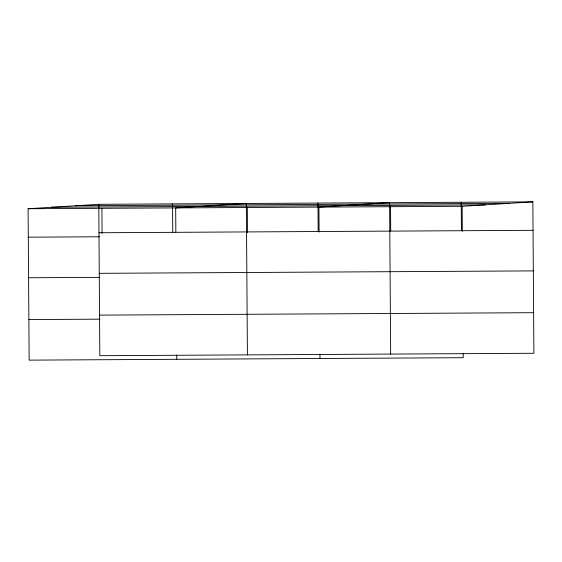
<?xml version="1.0" encoding="UTF-8"?>
<svg xmlns="http://www.w3.org/2000/svg" width="562" height="562" viewBox="0 0 562 562"><rect width="100%" height="100%" fill="white"/><g stroke="black" fill="none" stroke-linecap="round" stroke-linejoin="round"><path stroke-width="0.84" d="M463.193 353.386L463.221 357.699L29.154 360.137L28.1 208.734L98.779 204.301L532.846 201.863L533.9 353.266L99.832 355.704L98.779 204.301M28.1 208.734L462.168 206.296L532.846 201.863M75.456 205.762L509.516 203.325M51.423 207.266L485.491 204.835M98.975 232.752L533.043 230.315M28.297 237.185L99.488 236.785M99.256 273.329L533.324 270.891M28.585 277.761L99.769 277.361M99.551 315.127L533.619 312.69M28.873 319.567L100.057 319.167M462.168 206.296L462.343 231.298M461.219 202.264L461.423 230.715M390.548 206.697L390.716 230.842M390.66 354.074L389.599 202.664L318.921 207.097L319.097 232.099M319.954 354.186L319.982 358.507M317.98 203.065L318.176 231.523M247.301 207.504L247.477 232.506M247.413 354.875L246.36 203.472L175.681 207.905L175.85 232.043M176.707 354.994L176.742 359.308M172.569 203.887L172.766 232.338M101.891 208.319L102.066 233.321"/></g></svg>
